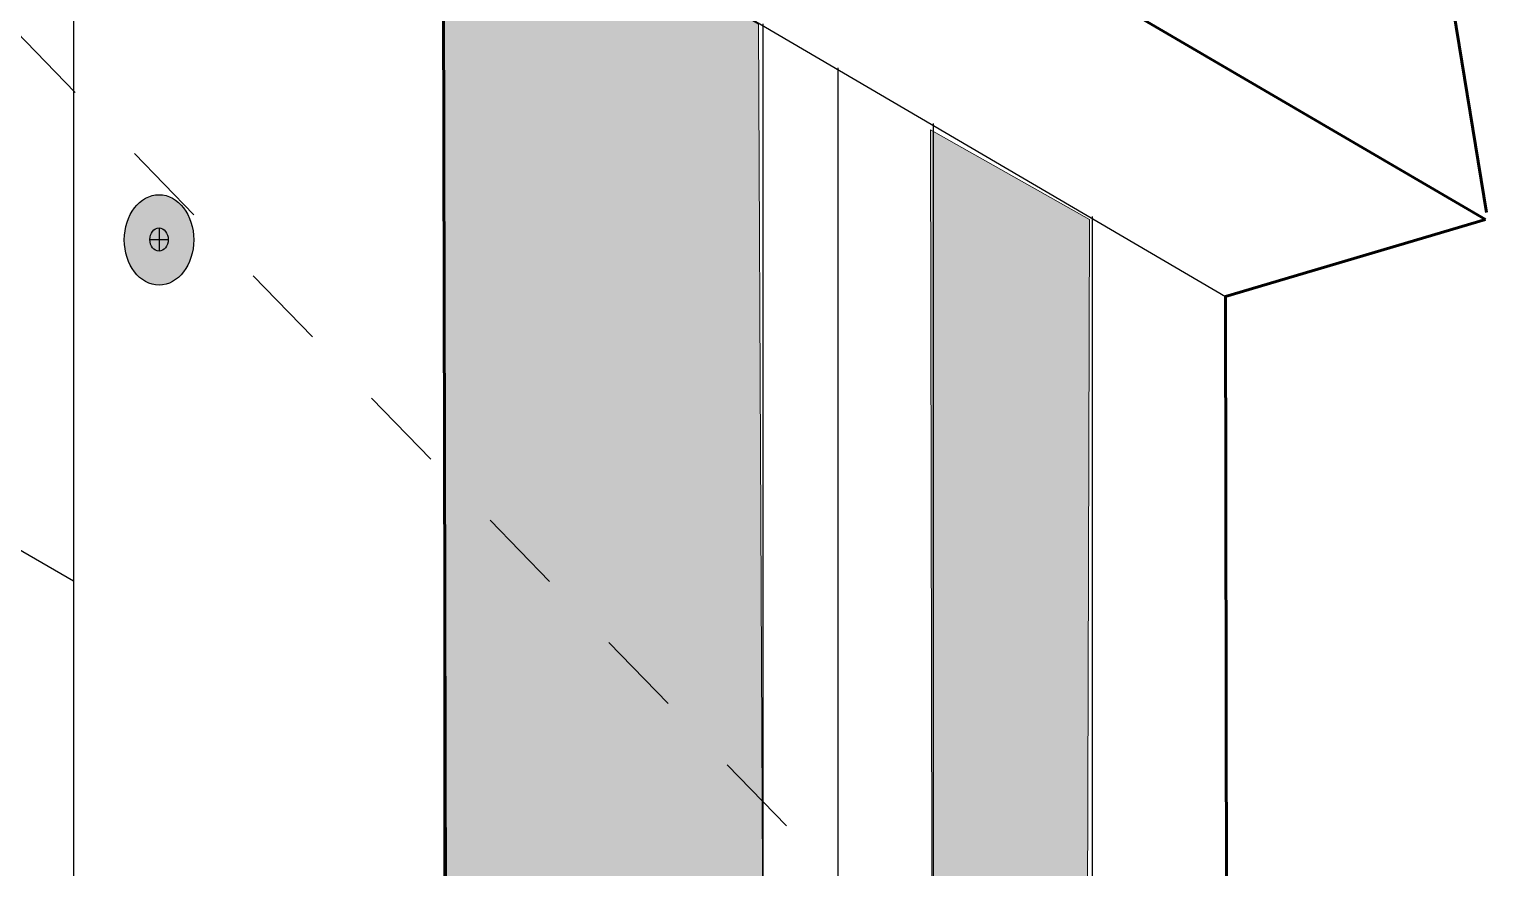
# Model space of a CAD drawing. Extents: x -1392 to 5791, y -3809 to 1722.
# Drawn here: x -924.9 to -768.7, y 283.2 to 371.8 of the extents above; entities that cross this region are included whole.
import ezdxf

# ---------------------------------------------------------------- set-up
doc = ezdxf.new("R2010")
doc.units = 0
doc.header["$MEASUREMENT"] = 0
doc.linetypes.add('AI-Linetype-42', pattern=[18, 9, -9])
for name, color, linetype, lineweight in [('G-ANNO-TTLB', 7, 'Continuous', 0), ('Layer 12', 7, 'Continuous', 0), ('TYVEK', 7, 'Continuous', 0), ('WALL SCRATCH', 7, 'Continuous', 0)]:
    doc.layers.add(name, color=color, linetype=linetype, lineweight=lineweight)

# ---------------------------------------------------------------- blocks, each defined once
blk = doc.blocks.new('Block_291')
at = {"layer": 'WALL SCRATCH', "true_color": 0x003b71, "transparency": 33554687}
h = blk.add_hatch(color=156, dxfattribs=at)
h.dxf.hatch_style = 2
edge = h.paths.add_edge_path()
edge.add_ellipse((-911.17, 349.57), major_axis=(0, 4.78), ratio=0.766948, start_angle=0, end_angle=360)
at = {"layer": 'WALL SCRATCH', "color": 18, "lineweight": 25, "true_color": 0x080808}
for p, q in [((-911.17, 350.84), (-911.17, 348.37)), ((-912.15, 349.6), (-910.2, 349.6))]:
    blk.add_line(p, q, dxfattribs=at)
at = {"layer": 'WALL SCRATCH', "color": 8, "lineweight": 25, "true_color": 0x808080}
blk.add_lwpolyline([(-911.69, 353.99)], dxfattribs=at)
at = {"layer": 'WALL SCRATCH', "color": 18, "lineweight": 25, "true_color": 0x000000}
blk.add_ellipse((-911.17, 349.57), major_axis=(0, 4.78), ratio=0.766948, dxfattribs=at)
at = {"layer": 'WALL SCRATCH', "color": 18, "lineweight": 25, "true_color": 0x080808}
blk.add_ellipse((-911.17, 349.6), major_axis=(0, 1.23), ratio=0.788846, dxfattribs=at)
blk = doc.blocks.new('Block_290')
at = {"layer": 'WALL SCRATCH'}
blk.add_blockref('Block_291', (0, 0), dxfattribs=at)
blk = doc.blocks.new('Block_289')
at = {"layer": 'WALL SCRATCH'}
blk.add_blockref('Block_290', (0, 0), dxfattribs=at)

msp = doc.modelspace()

# ---------------------------------------------------------------- hatches: boundary and pattern name
at = {"layer": 'G-ANNO-TTLB', "true_color": 0xff00ff, "transparency": 33554687}
h = msp.add_hatch(color=6, dxfattribs=at)
edge = h.paths.add_edge_path()
edge.add_spline(control_points=[(1773.02, -796.5), (1773.02, -796.5), (-1156.5, -796.5), (-1156.5, -796.5), (-1156.5, -796.5), (-1156.5, 1660.5), (-1156.5, 1660.5), (-1156.5, 1660.5), (1773.02, 1660.5), (1773.02, 1660.5), (1773.02, 1660.5), (1773.02, -796.5), (1773.02, -796.5)], knot_values=[0, 0, 0, 0, 1, 1, 1, 2, 2, 2, 3, 3, 3, 4, 4, 4, 4], degree=3, periodic=0)
edge = h.paths.add_edge_path()
edge.add_spline(control_points=[(-1147.5, 1651.5), (-1147.5, 1651.5), (-1147.5, -787.5), (-1147.5, -787.5), (-1147.5, -787.5), (1764.02, -787.5), (1764.02, -787.5), (1764.02, -787.5), (1764.02, 1651.5), (1764.02, 1651.5), (1764.02, 1651.5), (-1147.5, 1651.5), (-1147.5, 1651.5)], knot_values=[0, 0, 0, 0, 1, 1, 1, 2, 2, 2, 3, 3, 3, 4, 4, 4, 4], degree=3, periodic=0)
edge.add_line((-1147.5, 1651.5), (-1147.5, 1651.5))
at = {"layer": 'Layer 12', "true_color": 0x808080, "transparency": 33554495}
h = msp.add_hatch(color=8, dxfattribs=at)
h.dxf.hatch_style = 2
h.paths.add_polyline_path([(-857.61, 261.62), (-857.61, 233.62), (-881.1, 220.96), (-881.03, 391.99), (-847.82, 372.38), (-847.34, 267.49)])
h = msp.add_hatch(color=8, dxfattribs=at)
h.dxf.hatch_style = 2
h.paths.add_polyline_path([(-813.13, 254.64), (-829.42, 244.82), (-829.63, 361.21), (-812.83, 351.74)])

# ---------------------------------------------------------------- linework, layer by layer
at = {"layer": 'G-ANNO-TTLB'}
for points in [[(1773.02, -796.5), (1773.02, -796.5), (-1156.5, -796.5), (-1156.5, -796.5), (-1156.5, -796.5), (-1156.5, 1660.5), (-1156.5, 1660.5), (-1156.5, 1660.5), (1773.02, 1660.5), (1773.02, 1660.5), (1773.02, 1660.5), (1773.02, -796.5), (1773.02, -796.5)], [(-1147.5, 1651.5), (-1147.5, 1651.5), (-1147.5, -787.5), (-1147.5, -787.5), (-1147.5, -787.5), (1764.02, -787.5), (1764.02, -787.5), (1764.02, -787.5), (1764.02, 1651.5), (1764.02, 1651.5), (1764.02, 1651.5), (-1147.5, 1651.5), (-1147.5, 1651.5)]]:
    msp.add_open_spline(points, degree=3, knots=[0, 0, 0, 0, 1, 1, 1, 2, 2, 2, 3, 3, 3, 4, 4, 4, 4], dxfattribs=at)
at = {"layer": 'Layer 12'}
for points in [[(-857.61, 261.62), (-857.61, 233.62), (-881.1, 220.96), (-881.03, 391.99), (-847.82, 372.38), (-847.34, 267.49)], [(-813.13, 254.64), (-829.42, 244.82), (-829.63, 361.21), (-812.83, 351.74)]]:
    msp.add_lwpolyline(points, close=True, dxfattribs=at)
at = {"layer": 'TYVEK', "color": 18, "linetype": 'AI-Linetype-42', "lineweight": 25, "true_color": 0x000000}
msp.add_line((-1013.97, 462.1), (-823.58, 265.65), dxfattribs=at)
at = {"layer": 'TYVEK', "color": 18, "lineweight": 60, "true_color": 0x000000}
for p, q in [((-770.99, 351.74), (-904.77, 429.95)), ((-770.89, 352.45), (-779.74, 406.73)), ((-880.79, 221.08), (-881.14, 391.99)), ((-770.99, 351.74), (-798.46, 343.6)), ((-798.21, 173.32), (-798.46, 343.6))]:
    msp.add_line(p, q, dxfattribs=at)
at = {"layer": 'TYVEK', "color": 18, "lineweight": 25, "true_color": 0x000000}
for p, q in [((-881.04, 391.99), (-798.46, 343.6)), ((-847.34, 267.49), (-847.34, 372.42)), ((-839.4, 262.9), (-839.4, 367.77)), ((-829.34, 244.87), (-829.34, 361.87)), ((-812.54, 254.31), (-812.54, 352.03))]:
    msp.add_line(p, q, dxfattribs=at)
at = {"layer": 'WALL SCRATCH', "color": 18, "lineweight": 25, "true_color": 0x000000}
msp.add_line((-920.19, 475.6), (-920.19, 194.75), dxfattribs=at)
at = {"layer": 'WALL SCRATCH', "color": 2, "lineweight": 25, "true_color": 0xffff00}
msp.add_line((-977.1, 346.45), (-920.19, 313.51), dxfattribs=at)
at = {"layer": 'WALL SCRATCH', "color": 8, "lineweight": 25, "true_color": 0x808080}
msp.add_lwpolyline([(-915.11, 352.76)], dxfattribs=at)
msp.add_lwpolyline([(-915.11, 352.76)], dxfattribs=at)
at = {"layer": 'WALL SCRATCH', "color": 18, "lineweight": 25, "true_color": 0x080808}
msp.add_lwpolyline([(-920.19, 313.51)], dxfattribs=at)
at = {"layer": 'WALL SCRATCH', "color": 2, "lineweight": 25, "true_color": 0xffff00}
msp.add_lwpolyline([(-920.19, 313.51)], dxfattribs=at)

# ---------------------------------------------------------------- block references
at = {"layer": 'WALL SCRATCH'}
msp.add_blockref('Block_289', (0, 0), dxfattribs=at)

doc.saveas('drawing.dxf')
